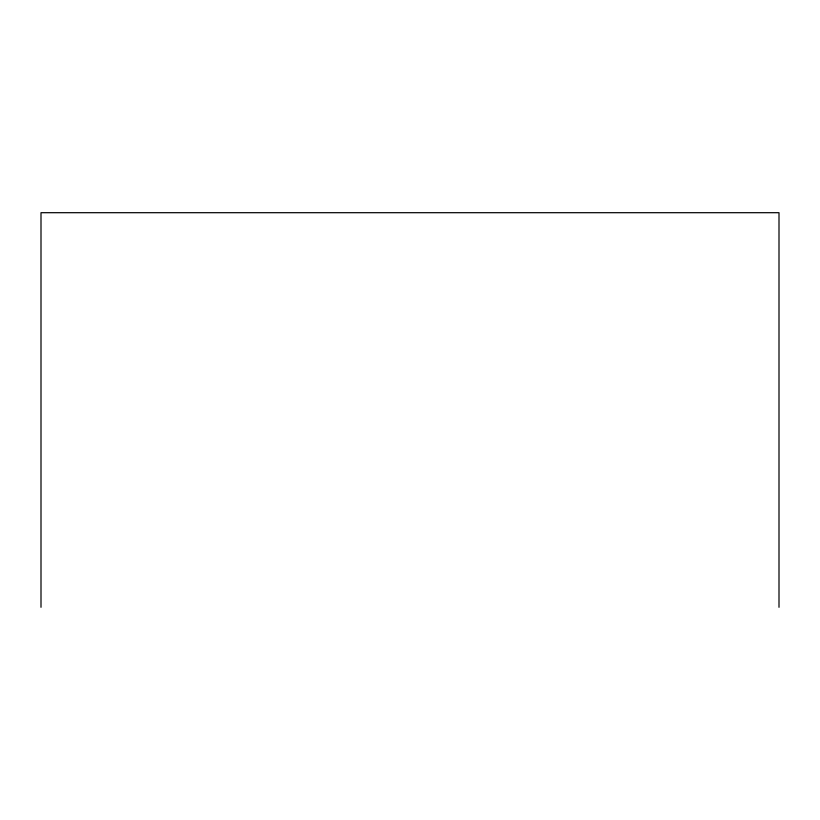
<?xml version="1.0" encoding="UTF-8"?>
<svg xmlns="http://www.w3.org/2000/svg" width="820" height="820" viewBox="0 0 820 820"><rect width="100%" height="100%" fill="white"/><g stroke="black" fill="none" stroke-linecap="round" stroke-linejoin="round"><path stroke-width="1.23" d="M779 607.302L779 212.698L41 212.698L41 607.302"/></g></svg>
